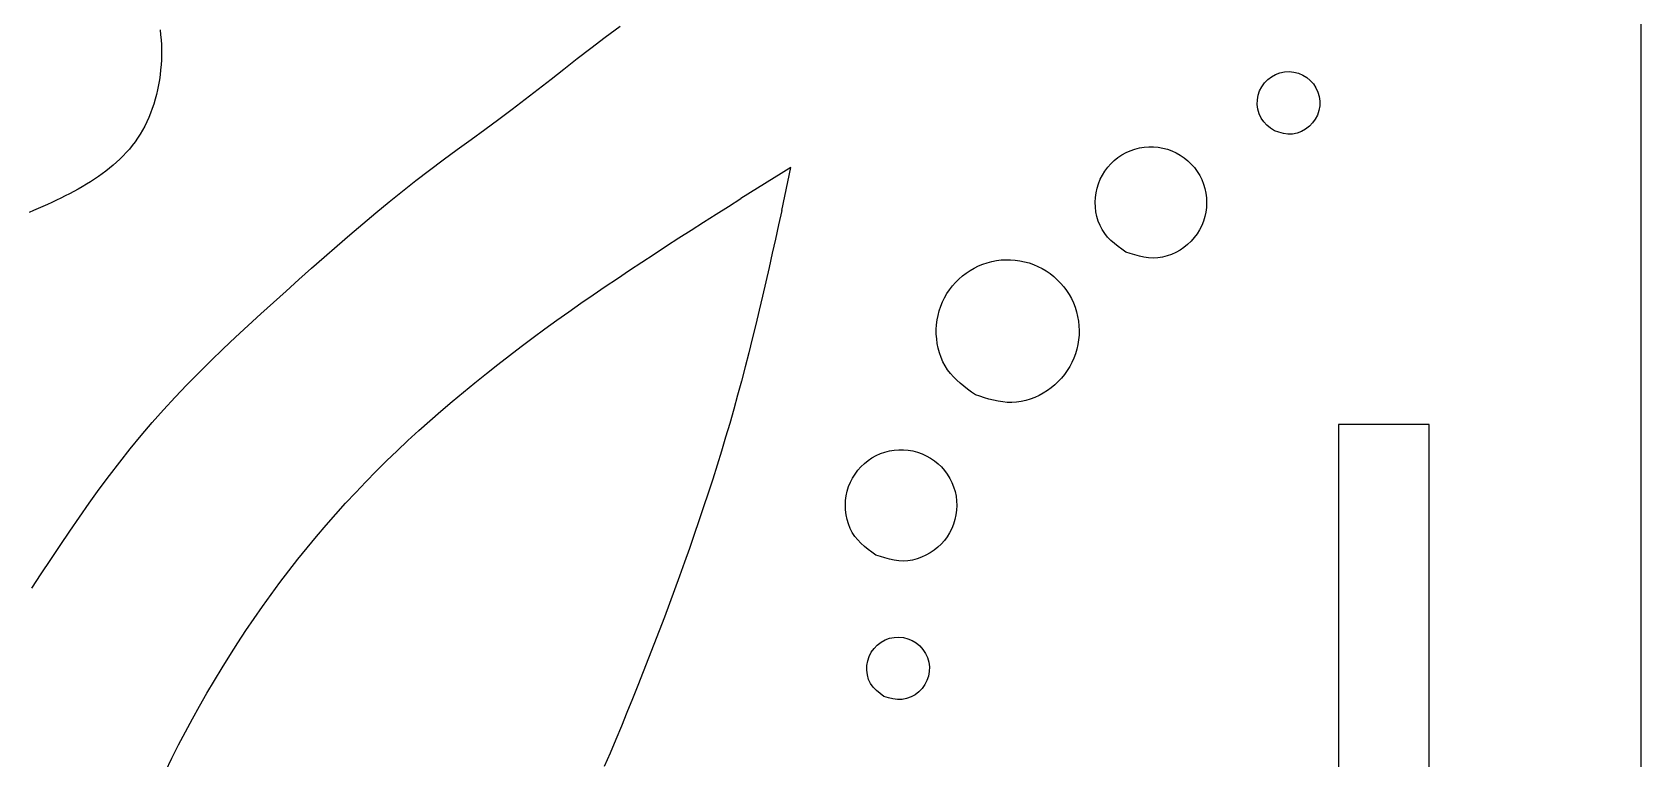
# Model space of a CAD drawing. Extents: x -3475 to 3475, y -2114 to 2114.
# Drawn here: x -1387 to -875, y -990 to -759 of the extents above; entities that cross this region are included whole.
import ezdxf

# ---------------------------------------------------------------- set-up
doc = ezdxf.new("R2010")
doc.units = 0
doc.header["$MEASUREMENT"] = 0
doc.layers.get('0').update_dxf_attribs({"linetype": 'CONTINUOUS'})

msp = doc.modelspace()

# ---------------------------------------------------------------- linework, layer by layer
for p, q in [((-875.29, -569.47), (-875.29, -1259.09)), ((-1346.28, -758.45), (-1346.1, -760.04)), ((-1346.1, -760.04), (-1345.97, -761.64)), ((-1345.97, -761.64), (-1345.88, -763.24)), ((-1209.29, -764.3), (-1204.75, -760.87)), ((-1204.75, -760.87), (-1199.96, -757.35)), ((-1345.88, -763.24), (-1345.83, -764.85)), ((-1345.83, -766.46), (-1345.88, -768.06)), ((-1345.83, -764.85), (-1345.83, -766.46)), ((-1213.63, -767.66), (-1209.29, -764.3)), ((-1346.1, -771.26), (-1346.28, -772.85)), ((-1345.97, -769.67), (-1346.1, -771.26)), ((-1345.88, -768.06), (-1345.97, -769.67)), ((-1221.93, -774.2), (-1217.82, -770.96)), ((-1217.82, -770.96), (-1213.63, -767.66)), ((-991.48, -772.69), (-990.08, -772.17)), ((-990.08, -772.17), (-988.63, -771.87)), ((-988.63, -771.87), (-987.14, -771.79)), ((-987.14, -771.79), (-985.66, -771.94)), ((-985.66, -771.94), (-984.21, -772.3)), ((-984.21, -772.3), (-982.84, -772.87)), ((-1347.08, -777.55), (-1347.43, -779.09)), ((-1346.77, -776), (-1347.08, -777.55)), ((-1346.5, -774.43), (-1346.77, -776)), ((-1346.28, -772.85), (-1346.5, -774.43)), ((-1230.11, -780.6), (-1226.01, -777.42)), ((-1226.01, -777.42), (-1221.93, -774.2)), ((-996.54, -777.92), (-995.87, -776.59)), ((-995.87, -776.59), (-995, -775.38)), ((-995, -775.38), (-993.97, -774.31)), ((-993.97, -774.31), (-992.79, -773.4)), ((-992.79, -773.4), (-991.48, -772.69)), ((-982.84, -772.87), (-981.57, -773.65)), ((-981.57, -773.65), (-980.42, -774.6)), ((-980.42, -774.6), (-979.43, -775.71)), ((-979.43, -775.71), (-978.62, -776.96)), ((-978.62, -776.96), (-978, -778.31)), ((-1348.27, -782.09), (-1348.76, -783.56)), ((-1347.83, -780.6), (-1348.27, -782.09)), ((-1347.43, -779.09), (-1347.83, -780.6)), ((-1234.3, -783.78), (-1230.11, -780.6)), ((-997.3, -782.29), (-997.26, -780.79)), ((-997.12, -783.78), (-997.3, -782.29)), ((-997.26, -780.79), (-997.01, -779.32)), ((-997.01, -779.32), (-996.54, -777.92)), ((-978, -778.31), (-977.59, -779.74)), ((-977.44, -782.71), (-977.69, -784.18)), ((-977.59, -779.74), (-977.4, -781.22)), ((-977.4, -781.22), (-977.44, -782.71)), ((-1350.49, -787.79), (-1351.16, -789.14)), ((-1349.87, -786.41), (-1350.49, -787.79)), ((-1349.3, -785), (-1349.87, -786.41)), ((-1348.76, -783.56), (-1349.3, -785)), ((-1242.95, -790.15), (-1238.58, -786.96)), ((-1238.58, -786.96), (-1234.3, -783.78)), ((-996.72, -785.23), (-997.12, -783.78)), ((-996.09, -786.57), (-996.72, -785.23)), ((-995.25, -787.76), (-996.09, -786.57)), ((-994.23, -788.8), (-995.25, -787.76)), ((-978.83, -786.91), (-979.69, -788.12)), ((-978.16, -785.59), (-978.83, -786.91)), ((-977.69, -784.18), (-978.16, -785.59)), ((-1353.42, -792.96), (-1354.26, -794.16)), ((-1352.62, -791.73), (-1353.42, -792.96)), ((-1351.87, -790.45), (-1352.62, -791.73)), ((-1351.16, -789.14), (-1351.87, -790.45)), ((-1247.36, -793.35), (-1242.95, -790.15)), ((-993.08, -789.74), (-994.23, -788.8)), ((-991.86, -790.63), (-993.08, -789.74)), ((-990.43, -791.09), (-991.86, -790.63)), ((-988.99, -791.46), (-990.43, -791.09)), ((-987.54, -791.68), (-988.99, -791.46)), ((-986.08, -791.65), (-987.54, -791.68)), ((-984.63, -791.37), (-986.08, -791.65)), ((-983.23, -790.84), (-984.63, -791.37)), ((-981.92, -790.1), (-983.23, -790.84)), ((-980.73, -789.19), (-981.92, -790.1)), ((-979.69, -788.12), (-980.73, -789.19)), ((-1357.02, -797.53), (-1358.02, -798.59)), ((-1356.06, -796.44), (-1357.02, -797.53)), ((-1355.14, -795.32), (-1356.06, -796.44)), ((-1354.26, -794.16), (-1355.14, -795.32)), ((-1256.2, -799.84), (-1251.79, -796.58)), ((-1251.79, -796.58), (-1247.36, -793.35)), ((-1040.35, -798.28), (-1039.04, -797.55)), ((-1039.04, -797.55), (-1037.67, -796.94)), ((-1037.67, -796.94), (-1036.25, -796.44)), ((-1036.25, -796.44), (-1034.79, -796.07)), ((-1034.79, -796.07), (-1033.31, -795.82)), ((-1033.31, -795.82), (-1031.81, -795.69)), ((-1031.81, -795.69), (-1030.31, -795.7)), ((-1030.31, -795.7), (-1028.81, -795.84)), ((-1028.81, -795.84), (-1027.33, -796.1)), ((-1027.33, -796.1), (-1025.87, -796.48)), ((-1025.87, -796.48), (-1024.45, -796.98)), ((-1024.45, -796.98), (-1023.08, -797.61)), ((-1023.08, -797.61), (-1021.77, -798.34)), ((-1362.34, -802.51), (-1363.5, -803.43)), ((-1361.21, -801.58), (-1362.34, -802.51)), ((-1360.12, -800.61), (-1361.21, -801.58)), ((-1359.05, -799.61), (-1360.12, -800.61)), ((-1358.02, -798.59), (-1359.05, -799.61)), ((-1264.91, -806.47), (-1260.58, -803.13)), ((-1260.58, -803.13), (-1256.2, -799.84)), ((-1145.61, -802.3), (-1161.51, -812.2)), ((-1148.56, -815.95), (-1145.61, -802.3)), ((-1045.76, -803.44), (-1044.86, -802.23)), ((-1044.86, -802.23), (-1043.86, -801.11)), ((-1043.86, -801.11), (-1042.78, -800.07)), ((-1042.78, -800.07), (-1041.6, -799.12)), ((-1041.6, -799.12), (-1040.35, -798.28)), ((-1021.77, -798.34), (-1020.53, -799.19)), ((-1020.53, -799.19), (-1019.36, -800.14)), ((-1019.36, -800.14), (-1018.28, -801.19)), ((-1018.28, -801.19), (-1017.28, -802.32)), ((-1017.28, -802.32), (-1016.39, -803.53)), ((-1371.02, -808.4), (-1372.35, -809.16)), ((-1369.71, -807.62), (-1371.02, -808.4)), ((-1368.42, -806.83), (-1369.71, -807.62)), ((-1367.15, -806.01), (-1368.42, -806.83)), ((-1365.91, -805.17), (-1367.15, -806.01)), ((-1364.69, -804.31), (-1365.91, -805.17)), ((-1363.5, -803.43), (-1364.69, -804.31)), ((-1269.18, -809.85), (-1264.91, -806.47)), ((-1048.24, -808.87), (-1047.8, -807.44)), ((-1047.8, -807.44), (-1047.23, -806.05)), ((-1047.23, -806.05), (-1046.56, -804.72)), ((-1046.56, -804.72), (-1045.76, -803.44)), ((-1016.39, -803.53), (-1015.61, -804.81)), ((-1015.61, -804.81), (-1014.94, -806.15)), ((-1014.94, -806.15), (-1014.38, -807.55)), ((-1014.38, -807.55), (-1013.94, -808.99)), ((-1380.7, -813.39), (-1382.13, -814.06)), ((-1379.27, -812.72), (-1380.7, -813.39)), ((-1377.86, -812.03), (-1379.27, -812.72)), ((-1376.46, -811.34), (-1377.86, -812.03)), ((-1375.07, -810.63), (-1376.46, -811.34)), ((-1373.7, -809.9), (-1375.07, -810.63)), ((-1372.35, -809.16), (-1373.7, -809.9)), ((-1277.61, -816.7), (-1273.42, -813.26)), ((-1273.42, -813.26), (-1269.18, -809.85)), ((-1165.47, -814.68), (-1161.51, -812.2)), ((-1048.83, -813.34), (-1048.75, -811.83)), ((-1048.78, -814.86), (-1048.83, -813.34)), ((-1048.75, -811.83), (-1048.56, -810.34)), ((-1048.56, -810.34), (-1048.24, -808.87)), ((-1013.94, -808.99), (-1013.63, -810.46)), ((-1013.63, -810.46), (-1013.44, -811.95)), ((-1013.39, -813.46), (-1013.46, -814.96)), ((-1013.44, -811.95), (-1013.39, -813.46)), ((-1386.5, -816.01), (-1387.97, -816.64)), ((-1385.04, -815.36), (-1386.5, -816.01)), ((-1383.58, -814.71), (-1385.04, -815.36)), ((-1382.13, -814.06), (-1383.58, -814.71)), ((-1281.77, -820.18), (-1277.61, -816.7)), ((-1173.39, -819.68), (-1169.44, -817.18)), ((-1169.44, -817.18), (-1165.47, -814.68)), ((-1148.56, -815.95), (-1149.55, -820.49)), ((-1048.6, -816.37), (-1048.78, -814.86)), ((-1048.3, -817.86), (-1048.6, -816.37)), ((-1047.87, -819.31), (-1048.3, -817.86)), ((-1013.98, -817.92), (-1014.42, -819.36)), ((-1013.66, -816.45), (-1013.98, -817.92)), ((-1013.46, -814.96), (-1013.66, -816.45)), ((-1290, -827.21), (-1285.9, -823.68)), ((-1285.9, -823.68), (-1281.77, -820.18)), ((-1181.28, -824.71), (-1177.34, -822.19)), ((-1177.34, -822.19), (-1173.39, -819.68)), ((-1149.55, -820.49), (-1150.55, -825.04)), ((-1047.31, -820.71), (-1047.87, -819.31)), ((-1046.63, -822.03), (-1047.31, -820.71)), ((-1045.82, -823.27), (-1046.63, -822.03)), ((-1044.89, -824.41), (-1045.82, -823.27)), ((-1016.46, -823.36), (-1017.35, -824.57)), ((-1015.66, -822.09), (-1016.46, -823.36)), ((-1014.98, -820.76), (-1015.66, -822.09)), ((-1014.42, -819.36), (-1014.98, -820.76)), ((-1294.08, -830.77), (-1290, -827.21)), ((-1189.14, -829.8), (-1185.22, -827.25)), ((-1185.22, -827.25), (-1181.28, -824.71)), ((-1150.55, -825.04), (-1151.56, -829.58)), ((-1043.86, -825.47), (-1044.89, -824.41)), ((-1042.75, -826.46), (-1043.86, -825.47)), ((-1041.58, -827.4), (-1042.75, -826.46)), ((-1040.37, -828.31), (-1041.58, -827.4)), ((-1039.14, -829.2), (-1040.37, -828.31)), ((-1021.87, -828.53), (-1023.19, -829.28)), ((-1020.61, -827.68), (-1021.87, -828.53)), ((-1019.44, -826.73), (-1020.61, -827.68)), ((-1018.35, -825.69), (-1019.44, -826.73)), ((-1017.35, -824.57), (-1018.35, -825.69)), ((-1298.14, -834.35), (-1294.08, -830.77)), ((-1196.95, -834.94), (-1193.05, -832.36)), ((-1193.05, -832.36), (-1189.14, -829.8)), ((-1151.56, -829.58), (-1152.57, -834.11)), ((-1087.34, -834.27), (-1085.99, -833.61)), ((-1085.99, -833.61), (-1084.6, -833.04)), ((-1084.6, -833.04), (-1083.18, -832.56)), ((-1083.18, -832.56), (-1081.72, -832.18)), ((-1081.72, -832.18), (-1080.25, -831.89)), ((-1080.25, -831.89), (-1078.76, -831.7)), ((-1078.76, -831.7), (-1077.26, -831.62)), ((-1077.26, -831.62), (-1075.76, -831.63)), ((-1075.76, -831.63), (-1074.26, -831.74)), ((-1074.26, -831.74), (-1072.77, -831.95)), ((-1072.77, -831.95), (-1071.3, -832.26)), ((-1071.3, -832.26), (-1069.85, -832.66)), ((-1069.85, -832.66), (-1068.43, -833.16)), ((-1068.43, -833.16), (-1067.05, -833.75)), ((-1067.05, -833.75), (-1065.71, -834.43)), ((-1037.69, -829.67), (-1039.14, -829.2)), ((-1036.24, -830.11), (-1037.69, -829.67)), ((-1034.79, -830.5), (-1036.24, -830.11)), ((-1033.33, -830.82), (-1034.79, -830.5)), ((-1031.87, -831.02), (-1033.33, -830.82)), ((-1030.4, -831.1), (-1031.87, -831.02)), ((-1028.93, -831.03), (-1030.4, -831.1)), ((-1027.46, -830.8), (-1028.93, -831.03)), ((-1026, -830.42), (-1027.46, -830.8)), ((-1024.57, -829.91), (-1026, -830.42)), ((-1023.19, -829.28), (-1024.57, -829.91)), ((-1306.22, -841.57), (-1302.19, -837.95)), ((-1302.19, -837.95), (-1298.14, -834.35)), ((-1204.72, -840.17), (-1200.84, -837.55)), ((-1200.84, -837.55), (-1196.95, -834.94)), ((-1153.61, -838.65), (-1154.66, -843.18)), ((-1152.57, -834.11), (-1153.61, -838.65)), ((-1094.26, -839.96), (-1093.27, -838.83)), ((-1093.27, -838.83), (-1092.21, -837.76)), ((-1092.21, -837.76), (-1091.08, -836.77)), ((-1091.08, -836.77), (-1089.89, -835.85)), ((-1089.89, -835.85), (-1088.64, -835.02)), ((-1088.64, -835.02), (-1087.34, -834.27)), ((-1065.71, -834.43), (-1064.42, -835.2)), ((-1064.42, -835.2), (-1063.18, -836.05)), ((-1063.18, -836.05), (-1062, -836.99)), ((-1062, -836.99), (-1060.89, -837.99)), ((-1060.89, -837.99), (-1059.84, -839.07)), ((-1059.84, -839.07), (-1058.87, -840.22)), ((-1310.25, -845.21), (-1306.22, -841.57)), ((-1212.42, -845.48), (-1208.58, -842.81)), ((-1208.58, -842.81), (-1204.72, -840.17)), ((-1154.66, -843.18), (-1155.72, -847.7)), ((-1097.41, -845.05), (-1096.76, -843.7)), ((-1096.76, -843.7), (-1096.01, -842.4)), ((-1096.01, -842.4), (-1095.18, -841.15)), ((-1095.18, -841.15), (-1094.26, -839.96)), ((-1058.87, -840.22), (-1057.97, -841.42)), ((-1057.97, -841.42), (-1057.16, -842.68)), ((-1057.16, -842.68), (-1056.43, -844)), ((-1056.43, -844), (-1055.79, -845.36)), ((-1318.27, -852.54), (-1314.26, -848.86)), ((-1314.26, -848.86), (-1310.25, -845.21)), ((-1220.07, -850.89), (-1216.25, -848.17)), ((-1216.25, -848.17), (-1212.42, -845.48)), ((-1155.72, -847.7), (-1156.81, -852.22)), ((-1099.11, -850.78), (-1098.82, -849.31)), ((-1098.82, -849.31), (-1098.45, -847.86)), ((-1098.45, -847.86), (-1097.98, -846.44)), ((-1097.98, -846.44), (-1097.41, -845.05)), ((-1055.79, -845.36), (-1055.25, -846.76)), ((-1055.25, -846.76), (-1054.79, -848.19)), ((-1054.79, -848.19), (-1054.43, -849.65)), ((-1322.25, -856.25), (-1318.27, -852.54)), ((-1227.63, -856.41), (-1223.86, -853.64)), ((-1223.86, -853.64), (-1220.07, -850.89)), ((-1156.81, -852.22), (-1157.91, -856.73)), ((-1099.38, -853.78), (-1099.29, -852.28)), ((-1099.38, -855.29), (-1099.38, -853.78)), ((-1099.29, -852.28), (-1099.11, -850.78)), ((-1054.43, -849.65), (-1054.17, -851.13)), ((-1054.17, -851.13), (-1054.01, -852.62)), ((-1054.01, -852.62), (-1053.95, -854.12)), ((-1053.95, -854.12), (-1053.99, -855.63)), ((-1326.19, -859.99), (-1322.25, -856.25)), ((-1235.12, -862.05), (-1231.39, -859.21)), ((-1231.39, -859.21), (-1227.63, -856.41)), ((-1157.91, -856.73), (-1159.04, -861.24)), ((-1099.27, -856.81), (-1099.38, -855.29)), ((-1099.07, -858.32), (-1099.27, -856.81)), ((-1098.77, -859.8), (-1099.07, -858.32)), ((-1054.36, -858.61), (-1054.69, -860.08)), ((-1054.12, -857.12), (-1054.36, -858.61)), ((-1053.99, -855.63), (-1054.12, -857.12)), ((-1333.97, -867.58), (-1330.1, -863.76)), ((-1330.1, -863.76), (-1326.19, -859.99)), ((-1238.83, -864.92), (-1235.12, -862.05)), ((-1159.04, -861.24), (-1160.2, -865.74)), ((-1098.37, -861.26), (-1098.77, -859.8)), ((-1097.87, -862.69), (-1098.37, -861.26)), ((-1097.27, -864.06), (-1097.87, -862.69)), ((-1096.58, -865.38), (-1097.27, -864.06)), ((-1056.25, -864.3), (-1056.95, -865.62)), ((-1055.64, -862.93), (-1056.25, -864.3)), ((-1055.12, -861.52), (-1055.64, -862.93)), ((-1054.69, -860.08), (-1055.12, -861.52)), ((-1337.78, -871.45), (-1333.97, -867.58)), ((-1246.17, -870.76), (-1242.51, -867.82)), ((-1242.51, -867.82), (-1238.83, -864.92)), ((-1160.2, -865.74), (-1161.38, -870.23)), ((-1095.79, -866.62), (-1096.58, -865.38)), ((-1094.9, -867.79), (-1095.79, -866.62)), ((-1093.93, -868.89), (-1094.9, -867.79)), ((-1092.88, -869.93), (-1093.93, -868.89)), ((-1059.56, -869.27), (-1060.58, -870.37)), ((-1058.61, -868.11), (-1059.56, -869.27)), ((-1057.74, -866.89), (-1058.61, -868.11)), ((-1056.95, -865.62), (-1057.74, -866.89)), ((-1341.53, -875.38), (-1337.78, -871.45)), ((-1253.4, -876.74), (-1249.8, -873.73)), ((-1249.8, -873.73), (-1246.17, -870.76)), ((-1162.59, -874.71), (-1163.83, -879.19)), ((-1161.38, -870.23), (-1162.59, -874.71)), ((-1091.77, -870.92), (-1092.88, -869.93)), ((-1090.61, -871.88), (-1091.77, -870.92)), ((-1089.42, -872.8), (-1090.61, -871.88)), ((-1088.2, -873.7), (-1089.42, -872.8)), ((-1086.97, -874.59), (-1088.2, -873.7)), ((-1085.52, -875.06), (-1086.97, -874.59)), ((-1066.69, -874.78), (-1068.07, -875.41)), ((-1065.35, -874.05), (-1066.69, -874.78)), ((-1064.07, -873.24), (-1065.35, -874.05)), ((-1062.84, -872.36), (-1064.07, -873.24)), ((-1061.68, -871.4), (-1062.84, -872.36)), ((-1060.58, -870.37), (-1061.68, -871.4)), ((-1348.81, -883.41), (-1345.21, -879.36)), ((-1345.21, -879.36), (-1341.53, -875.38)), ((-1260.49, -882.87), (-1256.96, -879.79)), ((-1256.96, -879.79), (-1253.4, -876.74)), ((-1163.83, -879.19), (-1165.1, -883.66)), ((-1084.07, -875.51), (-1085.52, -875.06)), ((-1082.63, -875.94), (-1084.07, -875.51)), ((-1081.17, -876.31), (-1082.63, -875.94)), ((-1079.72, -876.62), (-1081.17, -876.31)), ((-1078.26, -876.86), (-1079.72, -876.62)), ((-1076.8, -876.99), (-1078.26, -876.86)), ((-1075.33, -877.02), (-1076.8, -876.99)), ((-1073.86, -876.93), (-1075.33, -877.02)), ((-1072.39, -876.71), (-1073.86, -876.93)), ((-1070.93, -876.38), (-1072.39, -876.71)), ((-1069.48, -875.95), (-1070.93, -876.38)), ((-1068.07, -875.41), (-1069.48, -875.95)), ((-1352.33, -887.53), (-1348.81, -883.41)), ((-1263.98, -885.99), (-1260.49, -882.87)), ((-1165.1, -883.66), (-1166.41, -888.11)), ((-942.6, -884.08), (-971.45, -884.08)), ((-971.45, -884.08), (-971.45, -1845.65)), ((-942.6, -1259.09), (-942.6, -884.08)), ((-1355.76, -891.72), (-1352.33, -887.53)), ((-1270.85, -892.36), (-1267.44, -889.16)), ((-1267.44, -889.16), (-1263.98, -885.99)), ((-1166.41, -888.11), (-1167.75, -892.56)), ((-1359.11, -895.97), (-1355.76, -891.72)), ((-1274.22, -895.61), (-1270.85, -892.36)), ((-1167.75, -892.56), (-1169.11, -897)), ((-1121.09, -895.47), (-1119.84, -894.63)), ((-1119.84, -894.63), (-1118.52, -893.9)), ((-1118.52, -893.9), (-1117.15, -893.29)), ((-1117.15, -893.29), (-1115.73, -892.79)), ((-1115.73, -892.79), (-1114.27, -892.42)), ((-1114.27, -892.42), (-1112.79, -892.17)), ((-1112.79, -892.17), (-1111.29, -892.05)), ((-1111.29, -892.05), (-1109.79, -892.05)), ((-1109.79, -892.05), (-1108.29, -892.19)), ((-1108.29, -892.19), (-1106.81, -892.45)), ((-1106.81, -892.45), (-1105.35, -892.83)), ((-1105.35, -892.83), (-1103.93, -893.33)), ((-1103.93, -893.33), (-1102.57, -893.96)), ((-1102.57, -893.96), (-1101.25, -894.69)), ((-1101.25, -894.69), (-1100.01, -895.54)), ((-1365.62, -904.64), (-1362.4, -900.28)), ((-1362.4, -900.28), (-1359.11, -895.97)), ((-1280.84, -902.24), (-1277.55, -898.9)), ((-1277.55, -898.9), (-1274.22, -895.61)), ((-1169.11, -897), (-1170.51, -901.43)), ((-1126.04, -901.07), (-1125.24, -899.79)), ((-1125.24, -899.79), (-1124.35, -898.59)), ((-1124.35, -898.59), (-1123.35, -897.46)), ((-1123.35, -897.46), (-1122.26, -896.42)), ((-1122.26, -896.42), (-1121.09, -895.47)), ((-1100.01, -895.54), (-1098.84, -896.49)), ((-1098.84, -896.49), (-1097.76, -897.54)), ((-1097.76, -897.54), (-1096.77, -898.67)), ((-1096.77, -898.67), (-1095.88, -899.88)), ((-1095.88, -899.88), (-1095.09, -901.16)), ((-1368.79, -909.05), (-1365.62, -904.64)), ((-1287.26, -909.05), (-1284.07, -905.62)), ((-1284.07, -905.62), (-1280.84, -902.24)), ((-1170.51, -901.43), (-1171.94, -905.85)), ((-1128.04, -906.69), (-1127.72, -905.23)), ((-1127.72, -905.23), (-1127.28, -903.79)), ((-1127.28, -903.79), (-1126.72, -902.4)), ((-1126.72, -902.4), (-1126.04, -901.07)), ((-1095.09, -901.16), (-1094.42, -902.51)), ((-1094.42, -902.51), (-1093.87, -903.9)), ((-1093.87, -903.9), (-1093.43, -905.34)), ((-1093.43, -905.34), (-1093.12, -906.81)), ((-1371.91, -913.49), (-1368.79, -909.05)), ((-1290.4, -912.52), (-1287.26, -909.05)), ((-1173.39, -910.27), (-1174.87, -914.67)), ((-1171.94, -905.85), (-1173.39, -910.27)), ((-1128.31, -909.7), (-1128.24, -908.19)), ((-1128.26, -911.21), (-1128.31, -909.7)), ((-1128.24, -908.19), (-1128.04, -906.69)), ((-1093.12, -906.81), (-1092.93, -908.31)), ((-1092.87, -909.81), (-1092.94, -911.31)), ((-1092.93, -908.31), (-1092.87, -909.81)), ((-1374.99, -917.97), (-1371.91, -913.49)), ((-1293.48, -916.04), (-1290.4, -912.52)), ((-1174.87, -914.67), (-1176.37, -919.07)), ((-1128.08, -912.72), (-1128.26, -911.21)), ((-1127.78, -914.21), (-1128.08, -912.72)), ((-1127.35, -915.66), (-1127.78, -914.21)), ((-1126.79, -917.06), (-1127.35, -915.66)), ((-1093.9, -915.71), (-1094.47, -917.11)), ((-1093.46, -914.28), (-1093.9, -915.71)), ((-1093.14, -912.81), (-1093.46, -914.28)), ((-1092.94, -911.31), (-1093.14, -912.81)), ((-1378.04, -922.47), (-1374.99, -917.97)), ((-1299.5, -923.22), (-1296.51, -919.61)), ((-1296.51, -919.61), (-1293.48, -916.04)), ((-1176.37, -919.07), (-1177.9, -923.46)), ((-1126.11, -918.38), (-1126.79, -917.06)), ((-1125.3, -919.62), (-1126.11, -918.38)), ((-1124.37, -920.76), (-1125.3, -919.62)), ((-1123.34, -921.82), (-1124.37, -920.76)), ((-1096.83, -920.92), (-1097.83, -922.04)), ((-1095.94, -919.72), (-1096.83, -920.92)), ((-1095.15, -918.44), (-1095.94, -919.72)), ((-1094.47, -917.11), (-1095.15, -918.44)), ((-1381.07, -926.99), (-1378.04, -922.47)), ((-1302.43, -926.87), (-1299.5, -923.22)), ((-1177.9, -923.46), (-1179.45, -927.85)), ((-1122.23, -922.81), (-1123.34, -921.82)), ((-1121.06, -923.75), (-1122.23, -922.81)), ((-1119.85, -924.66), (-1121.06, -923.75)), ((-1118.62, -925.55), (-1119.85, -924.66)), ((-1117.17, -926.02), (-1118.62, -925.55)), ((-1115.72, -926.47), (-1117.17, -926.02)), ((-1102.67, -925.63), (-1104.06, -926.26)), ((-1101.35, -924.88), (-1102.67, -925.63)), ((-1100.09, -924.03), (-1101.35, -924.88)), ((-1098.92, -923.08), (-1100.09, -924.03)), ((-1097.83, -922.04), (-1098.92, -923.08)), ((-1384.09, -931.53), (-1381.07, -926.99)), ((-1308.15, -934.29), (-1305.31, -930.56)), ((-1305.31, -930.56), (-1302.43, -926.87)), ((-1179.45, -927.85), (-1181.03, -932.22)), ((-1114.27, -926.86), (-1115.72, -926.47)), ((-1112.81, -927.17), (-1114.27, -926.86)), ((-1111.35, -927.38), (-1112.81, -927.17)), ((-1109.88, -927.45), (-1111.35, -927.38)), ((-1108.41, -927.38), (-1109.88, -927.45)), ((-1106.94, -927.15), (-1108.41, -927.38)), ((-1105.48, -926.77), (-1106.94, -927.15)), ((-1104.06, -926.26), (-1105.48, -926.77)), ((-1387.09, -936.07), (-1384.09, -931.53)), ((-1310.93, -938.07), (-1308.15, -934.29)), ((-1181.03, -932.22), (-1182.62, -936.59)), ((-1313.66, -941.88), (-1310.93, -938.07)), ((-1184.24, -940.96), (-1185.88, -945.31)), ((-1182.62, -936.59), (-1184.24, -940.96)), ((-1318.98, -949.6), (-1316.34, -945.72)), ((-1316.34, -945.72), (-1313.66, -941.88)), ((-1185.88, -945.31), (-1187.53, -949.66)), ((-1321.56, -953.52), (-1318.98, -949.6)), ((-1187.53, -949.66), (-1189.2, -954.01)), ((-1112.82, -951.74), (-1111.33, -951.66)), ((-1111.33, -951.66), (-1109.85, -951.8)), ((-1324.09, -957.47), (-1321.56, -953.52)), ((-1189.2, -954.01), (-1190.89, -958.35)), ((-1120.73, -957.78), (-1120.06, -956.46)), ((-1120.06, -956.46), (-1119.19, -955.25)), ((-1119.19, -955.25), (-1118.16, -954.17)), ((-1118.16, -954.17), (-1116.97, -953.27)), ((-1116.97, -953.27), (-1115.67, -952.55)), ((-1115.67, -952.55), (-1114.27, -952.04)), ((-1114.27, -952.04), (-1112.82, -951.74)), ((-1109.85, -951.8), (-1108.4, -952.17)), ((-1108.4, -952.17), (-1107.03, -952.74)), ((-1107.03, -952.74), (-1105.76, -953.51)), ((-1105.76, -953.51), (-1104.61, -954.47)), ((-1104.61, -954.47), (-1103.62, -955.58)), ((-1103.62, -955.58), (-1102.81, -956.82)), ((-1102.81, -956.82), (-1102.19, -958.18)), ((-1329.01, -965.47), (-1326.57, -961.45)), ((-1326.57, -961.45), (-1324.09, -957.47)), ((-1190.89, -958.35), (-1192.59, -962.68)), ((-1121.49, -962.15), (-1121.45, -960.66)), ((-1121.45, -960.66), (-1121.2, -959.19)), ((-1121.2, -959.19), (-1120.73, -957.78)), ((-1102.19, -958.18), (-1101.78, -959.61)), ((-1101.78, -959.61), (-1101.59, -961.08)), ((-1101.59, -961.08), (-1101.63, -962.57)), ((-1331.39, -969.51), (-1329.01, -965.47)), ((-1194.31, -967.01), (-1196.04, -971.33)), ((-1192.59, -962.68), (-1194.31, -967.01)), ((-1121.31, -963.65), (-1121.49, -962.15)), ((-1120.9, -965.09), (-1121.31, -963.65)), ((-1120.28, -966.43), (-1120.9, -965.09)), ((-1119.44, -967.62), (-1120.28, -966.43)), ((-1103.02, -966.78), (-1103.88, -967.99)), ((-1102.35, -965.46), (-1103.02, -966.78)), ((-1101.88, -964.04), (-1102.35, -965.46)), ((-1101.63, -962.57), (-1101.88, -964.04)), ((-1333.72, -973.58), (-1331.39, -969.51)), ((-1196.04, -971.33), (-1197.79, -975.64)), ((-1118.41, -968.67), (-1119.44, -967.62)), ((-1117.26, -969.61), (-1118.41, -968.67)), ((-1116.05, -970.5), (-1117.26, -969.61)), ((-1114.62, -970.95), (-1116.05, -970.5)), ((-1113.18, -971.33), (-1114.62, -970.95)), ((-1111.73, -971.54), (-1113.18, -971.33)), ((-1110.27, -971.52), (-1111.73, -971.54)), ((-1108.82, -971.23), (-1110.27, -971.52)), ((-1107.42, -970.7), (-1108.82, -971.23)), ((-1106.1, -969.97), (-1107.42, -970.7)), ((-1104.92, -969.06), (-1106.1, -969.97)), ((-1103.88, -967.99), (-1104.92, -969.06)), ((-1336, -977.68), (-1333.72, -973.58)), ((-1197.79, -975.64), (-1199.56, -979.94)), ((-1340.41, -985.97), (-1338.23, -981.81)), ((-1338.23, -981.81), (-1336, -977.68)), ((-1199.56, -979.94), (-1201.35, -984.24)), ((-1342.54, -990.16), (-1340.41, -985.97)), ((-1201.35, -984.24), (-1203.17, -988.52)), ((-1344.61, -994.37), (-1342.54, -990.16)), ((-1203.17, -988.52), (-1205.02, -992.79))]:
    msp.add_line(p, q)

doc.saveas('drawing.dxf')
